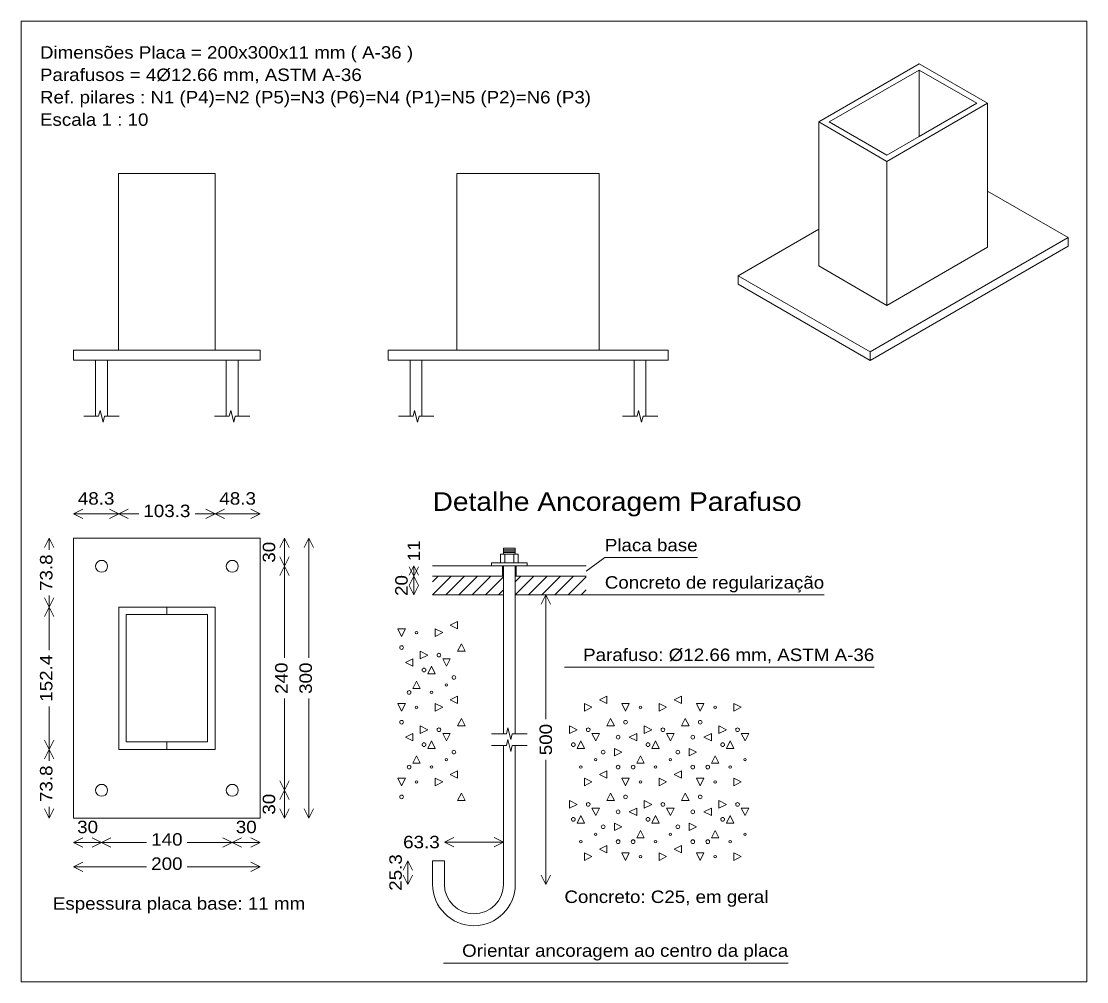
# Model space of a CAD drawing. Header units: inches. Extents: x -37 to 842, y -205 to 94.
# Drawn here: x 667.6 to 673.31, y 85 to 90.14 of the extents above; entities that cross this region are included whole.
import ezdxf
from ezdxf.enums import TextEntityAlignment as Align

# ---------------------------------------------------------------- set-up
doc = ezdxf.new("R2010")
doc.units = ezdxf.units.IN
doc.header["$MEASUREMENT"] = 0
for name, color, linetype, lineweight in [('COTAGEM_DAS_PLACAS_DE_ANCORAGEM', 5, 'Continuous', 0), ('DESCRICAO_DAS_PLACAS_DE_ANCORAGEM', 2, 'Continuous', 0), ('PLACAS_DE_BASE', 1, 'Continuous', 0)]:
    doc.layers.add(name, color=color, linetype=linetype, lineweight=lineweight)
doc.styles.add('CYPETXT', font='arial.ttf', dxfattribs={"height": 0.2})

msp = doc.modelspace()

# ---------------------------------------------------------------- linework, layer by layer
at = {"layer": 'COTAGEM_DAS_PLACAS_DE_ANCORAGEM'}
for p, q in [((667.8775, 87.5012), (667.9275, 87.5262)), ((667.8775, 87.5012), (667.9275, 87.4762)), ((668.1192, 87.5012), (668.0692, 87.5262)), ((668.1192, 87.5012), (668.0692, 87.4762)), ((668.1192, 87.5012), (668.1692, 87.4762)), ((668.1192, 87.5012), (668.2265, 87.5012)), ((668.6358, 87.5012), (668.5858, 87.5262)), ((668.6358, 87.5012), (668.5858, 87.4762)), ((668.6358, 87.5012), (668.6858, 87.4762)), ((668.6358, 87.5012), (668.8775, 87.5012)), ((668.8775, 87.5012), (668.8275, 87.5262)), ((668.8775, 87.5012), (668.8275, 87.4762)), ((667.7475, 87.3712), (667.7225, 87.3212)), ((667.7475, 87.3712), (667.7725, 87.3212)), ((667.7475, 87.3097), (667.7475, 87.3712)), ((669.0075, 87.3712), (668.9825, 87.3212)), ((669.0075, 87.3712), (669.0325, 87.3212)), ((669.0075, 87.2212), (669.0075, 87.3712)), ((669.1375, 87.3712), (669.1125, 87.3212)), ((669.1375, 87.3712), (669.1625, 87.3212)), ((669.1375, 86.7302), (669.1375, 87.3712)), ((669.0075, 87.2212), (668.9825, 87.1712)), ((669.0075, 87.2212), (669.0325, 87.2712)), ((669.0075, 87.2212), (669.0325, 87.1712)), ((669.7009, 87.2229), (669.6759, 87.1729)), ((669.7009, 87.1679), (669.6759, 87.2179)), ((669.7009, 87.2229), (669.7259, 87.1729)), ((669.7009, 87.1679), (669.7009, 87.2229)), ((669.7009, 87.1679), (669.7259, 87.2179)), ((669.7009, 87.1679), (669.6759, 87.1179)), ((669.7009, 87.1679), (669.7259, 87.1179)), ((669.7009, 87.0679), (669.7009, 87.1679)), ((669.7009, 87.0679), (669.6759, 87.1179)), ((669.7009, 87.0679), (669.7259, 87.1179)), ((667.7475, 87.0022), (667.7475, 87.0637)), ((667.7475, 87.0022), (667.7725, 87.0522)), ((670.4073, 87.0679), (670.3823, 87.0179)), ((670.4073, 87.0679), (670.4323, 87.0179)), ((670.4073, 86.4015), (670.4073, 87.0679)), ((667.7475, 87.0022), (667.7225, 86.9522)), ((667.7475, 87.0022), (667.7725, 86.9522)), ((669.0075, 86.0212), (669.0075, 86.5122)), ((669.1375, 85.8712), (669.1375, 86.5122)), ((667.7475, 86.2402), (667.7475, 86.4702)), ((667.7475, 86.2402), (667.7725, 86.2902)), ((667.7475, 86.2402), (667.7225, 86.1902)), ((667.7475, 86.2402), (667.7725, 86.1902)), ((670.4073, 85.5171), (670.4073, 86.1835)), ((669.0075, 86.0212), (668.9825, 85.9712)), ((669.0075, 86.0212), (669.0325, 86.0712)), ((669.0075, 86.0212), (669.0325, 85.9712)), ((667.7475, 85.8712), (667.7225, 85.9212)), ((667.7475, 85.8712), (667.7475, 85.9327)), ((667.7475, 85.8712), (667.7725, 85.9212)), ((669.0075, 85.8712), (668.9825, 85.9212)), ((669.0075, 85.8712), (669.0325, 85.9212)), ((669.1375, 85.8712), (669.1125, 85.9212)), ((669.1375, 85.8712), (669.1625, 85.9212)), ((667.8775, 85.7412), (667.9275, 85.7662)), ((667.8775, 85.7412), (667.9275, 85.7162)), ((668.0275, 85.7412), (667.9775, 85.7662)), ((668.0275, 85.7412), (667.9775, 85.7162)), ((668.0275, 85.7412), (668.0775, 85.7162)), ((668.0275, 85.7412), (668.2685, 85.7412)), ((668.7275, 85.7412), (668.6775, 85.7662)), ((668.7275, 85.7412), (668.6775, 85.7162)), ((668.7275, 85.7412), (668.7775, 85.7162)), ((668.7275, 85.7412), (668.8775, 85.7412)), ((668.8775, 85.7412), (668.8275, 85.7662)), ((668.8775, 85.7412), (668.8275, 85.7162)), ((669.8642, 85.7437), (669.9142, 85.7687)), ((669.8642, 85.7437), (669.9142, 85.7187)), ((669.8642, 85.7437), (670.1807, 85.7437)), ((670.1807, 85.7437), (670.1307, 85.7687)), ((670.1807, 85.7437), (670.1307, 85.7187)), ((667.8775, 85.6112), (667.9275, 85.6362)), ((668.8775, 85.6112), (668.8275, 85.6362)), ((669.6692, 85.6437), (669.6442, 85.5937)), ((669.6692, 85.6437), (669.6942, 85.5937)), ((669.6692, 85.5171), (669.6692, 85.6437)), ((667.8775, 85.6112), (667.9275, 85.5862)), ((667.8775, 85.6112), (668.2685, 85.6112)), ((668.4865, 85.6112), (668.8775, 85.6112)), ((668.8775, 85.6112), (668.8275, 85.5862)), ((669.6692, 85.5171), (669.6442, 85.5671)), ((669.6692, 85.5171), (669.6942, 85.5671)), ((670.4073, 85.5171), (670.3823, 85.5671)), ((670.4073, 85.5171), (670.4323, 85.5671))]:
    msp.add_line(p, q, dxfattribs=at)
for points in [[(667.8775, 87.5012), (668.1192, 87.5012), (668.1692, 87.5262)], [(668.5285, 87.5012), (668.6358, 87.5012), (668.6858, 87.5262)], [(669.0075, 86.7302), (669.0075, 87.2212), (668.9825, 87.2712)], [(667.7475, 86.7722), (667.7475, 87.0022), (667.7225, 87.0522)], [(667.7475, 86.1787), (667.7475, 86.2402), (667.7225, 86.2902)], [(669.0075, 85.8712), (669.0075, 86.0212), (668.9825, 86.0712)], [(667.8775, 85.7412), (668.0275, 85.7412), (668.0775, 85.7662)], [(668.4865, 85.7412), (668.7275, 85.7412), (668.7775, 85.7662)]]:
    msp.add_lwpolyline(points, dxfattribs=at)
at = {"layer": 'DESCRICAO_DAS_PLACAS_DE_ANCORAGEM'}
for points in [[(670.6238, 87.1954), (670.7238, 87.2679), (671.2208, 87.2679)], [(670.6238, 87.0679), (670.7238, 87.0679), (671.8988, 87.0679)], [(670.5073, 86.6802), (670.6073, 86.6802), (672.1673, 86.6802)], [(669.8591, 85.0955), (669.9591, 85.0955), (671.7061, 85.0955)]]:
    msp.add_lwpolyline(points, dxfattribs=at)
at = {"layer": 'PLACAS_DE_BASE'}
for p, q in [((671.9259, 89.6013), (672.4084, 89.8798)), ((672.4084, 89.8798), (672.7169, 89.7013)), ((672.4084, 89.8798), (672.4084, 89.5233)), ((672.2344, 89.3903), (672.7734, 89.7013)), ((672.7169, 89.7013), (672.4084, 89.5233)), ((672.7734, 89.7013), (672.7734, 89.2313)), ((672.2344, 89.3903), (671.8694, 89.6013)), ((672.2344, 89.4228), (671.9259, 89.6013)), ((672.4084, 89.5233), (672.2344, 89.4228)), ((672.2344, 89.3903), (672.2344, 88.6188)), ((668.119, 89.3245), (668.636, 89.3245)), ((668.119, 88.3795), (668.119, 89.3245)), ((668.636, 89.3245), (668.636, 88.3795)), ((669.9315, 89.3245), (670.6935, 89.3245)), ((669.9315, 89.3245), (669.9315, 88.3795)), ((671.4374, 88.7778), (671.8694, 89.0268)), ((673.2054, 88.9818), (672.1444, 88.3693)), ((672.1444, 88.3243), (673.2054, 88.9368)), ((672.7734, 88.9298), (672.2344, 88.6188)), ((673.2054, 88.9368), (673.2054, 88.9818)), ((672.2344, 88.6188), (671.8694, 88.8298)), ((671.4374, 88.7778), (671.4374, 88.7328)), ((672.1444, 88.3693), (671.4374, 88.7778)), ((672.1444, 88.3243), (671.4374, 88.7328)), ((668.119, 88.3795), (667.8775, 88.3795)), ((667.8775, 88.3245), (667.8775, 88.3795)), ((668.636, 88.3795), (668.119, 88.3795)), ((668.8775, 88.3795), (668.636, 88.3795)), ((668.8775, 88.3795), (668.8775, 88.3245)), ((669.5625, 88.3795), (669.9315, 88.3795)), ((669.5625, 88.3245), (669.5625, 88.3795)), ((671.0625, 88.3795), (670.6935, 88.3795)), ((671.0625, 88.3245), (671.0625, 88.3795)), ((672.1444, 88.3693), (672.1444, 88.3243)), ((667.8775, 88.3245), (668.8775, 88.3245)), ((667.9959, 88.0245), (667.9959, 88.3245)), ((668.0592, 88.0245), (668.0592, 88.3245)), ((668.6959, 88.0245), (668.6959, 88.3245)), ((668.7592, 88.0245), (668.7592, 88.3245)), ((671.0625, 88.3245), (669.5625, 88.3245)), ((669.6809, 88.0245), (669.6809, 88.3245)), ((669.7442, 88.0245), (669.7442, 88.3245)), ((670.8809, 88.0245), (670.8809, 88.3245)), ((670.9442, 88.0245), (670.9442, 88.3245)), ((670.1807, 87.31), (670.244, 87.31)), ((670.1807, 87.302), (670.244, 87.302)), ((670.1807, 87.2941), (670.244, 87.2941)), ((670.1886, 87.2387), (670.1886, 87.2862)), ((670.236, 87.2387), (670.236, 87.2862)), ((669.8009, 87.2229), (670.6238, 87.2229)), ((670.1757, 87.1679), (670.1757, 87.2229)), ((670.244, 87.1679), (670.244, 87.2229)), ((670.249, 87.2229), (670.249, 87.1679)), ((669.8009, 87.1679), (670.1807, 87.1679)), ((669.8009, 87.0679), (669.9009, 87.1679)), ((669.8009, 87.1386), (669.8301, 87.1679)), ((669.8716, 87.0679), (669.9716, 87.1679)), ((669.9423, 87.0679), (670.0423, 87.1679)), ((670.013, 87.0679), (670.113, 87.1679)), ((670.0837, 87.0679), (670.1807, 87.1649)), ((670.244, 87.0679), (670.344, 87.1679)), ((670.244, 87.1386), (670.2732, 87.1679)), ((670.3147, 87.0679), (670.4147, 87.1679)), ((670.3854, 87.0679), (670.4854, 87.1679)), ((670.4561, 87.0679), (670.5561, 87.1679)), ((670.5268, 87.0679), (670.6238, 87.1649)), ((670.1544, 87.0679), (670.1807, 87.0942)), ((670.1807, 86.3241), (670.1807, 87.0679)), ((670.244, 86.3241), (670.244, 87.0679)), ((670.244, 87.0679), (670.6238, 87.0679)), ((670.5975, 87.0679), (670.6238, 87.0942)), ((670.1807, 85.5171), (670.1807, 86.2608)), ((670.244, 85.5171), (670.244, 86.2608)), ((669.8009, 85.5171), (669.8009, 85.6437)), ((669.8642, 85.6437), (669.8009, 85.6437)), ((669.8642, 85.5171), (669.8642, 85.6437))]:
    msp.add_line(p, q, dxfattribs=at)
at = {"layer": 'PLACAS_DE_BASE', "lineweight": 9}
msp.add_lwpolyline([(667.5975, 84.9955), (673.3053, 84.9955), (673.3053, 90.1407), (667.5975, 90.1407), (667.5975, 84.9955)], close=True, dxfattribs=at)
at = {"layer": 'PLACAS_DE_BASE'}
for points in [[(672.7734, 89.7013), (672.4084, 89.9123), (671.8694, 89.6013)], [(671.8694, 88.8298), (671.8694, 89.0268), (671.8694, 89.6013)], [(669.9315, 88.3795), (670.6935, 88.3795), (670.6935, 89.3245)], [(673.2054, 88.9818), (672.7734, 89.2313), (672.7734, 88.9298)], [(667.9326, 88.0245), (668.0117, 88.0245), (668.0196, 88.0562), (668.0354, 87.9929), (668.0434, 88.0245), (668.1225, 88.0245)], [(668.6326, 88.0245), (668.7117, 88.0245), (668.7196, 88.0562), (668.7354, 87.9929), (668.7434, 88.0245), (668.8225, 88.0245)], [(669.6176, 88.0245), (669.6967, 88.0245), (669.7046, 88.0562), (669.7204, 87.9929), (669.7284, 88.0245), (669.8075, 88.0245)], [(670.8176, 88.0245), (670.8967, 88.0245), (670.9046, 88.0562), (670.9204, 87.9929), (670.9284, 88.0245), (671.0075, 88.0245)], [(670.1648, 87.2387), (670.1648, 87.2862), (670.2598, 87.2862), (670.2598, 87.2387)], [(670.1807, 87.2862), (670.1807, 87.3179), (670.244, 87.3179), (670.244, 87.2862)], [(670.1174, 87.2229), (670.1174, 87.2387), (670.3073, 87.2387), (670.3073, 87.2229)], [(670.1807, 87.1679), (670.1807, 87.2229), (670.244, 87.2229)], [(669.8009, 87.0679), (670.1807, 87.0679), (670.1807, 87.1679)], [(670.244, 87.0679), (670.244, 87.1679), (670.6238, 87.1679)], [(670.1174, 86.3241), (670.1965, 86.3241), (670.2044, 86.3558), (670.2202, 86.2925), (670.2281, 86.3241), (670.3073, 86.3241)], [(670.1174, 86.2608), (670.1965, 86.2608), (670.2044, 86.2925), (670.2202, 86.2292), (670.2281, 86.2608), (670.3073, 86.2608)]]:
    msp.add_lwpolyline(points, dxfattribs=at)
for points in [[(667.8775, 85.8712), (668.8775, 85.8712), (668.8775, 87.3712), (667.8775, 87.3712), (667.8775, 85.8712)], [(668.0592, 87.2212), (668.0576, 87.2114), (668.0531, 87.2026), (668.0461, 87.1956), (668.0373, 87.1911), (668.0275, 87.1895), (668.0178, 87.1911), (668.0089, 87.1956), (668.0019, 87.2026), (667.9974, 87.2114), (667.9959, 87.2212), (667.9974, 87.231), (668.0019, 87.2398), (668.0089, 87.2468), (668.0178, 87.2513), (668.0275, 87.2528), (668.0373, 87.2513), (668.0461, 87.2468), (668.0531, 87.2398), (668.0576, 87.231), (668.0592, 87.2212)], [(668.7592, 87.2212), (668.7576, 87.2114), (668.7531, 87.2026), (668.7461, 87.1956), (668.7373, 87.1911), (668.7275, 87.1895), (668.7178, 87.1911), (668.7089, 87.1956), (668.7019, 87.2026), (668.6974, 87.2114), (668.6959, 87.2212), (668.6974, 87.231), (668.7019, 87.2398), (668.7089, 87.2468), (668.7178, 87.2513), (668.7275, 87.2528), (668.7373, 87.2513), (668.7461, 87.2468), (668.7531, 87.2398), (668.7576, 87.231), (668.7592, 87.2212)], [(668.1192, 86.2402), (668.3775, 86.2402), (668.3775, 86.2801), (668.1591, 86.2801), (668.1591, 86.9623), (668.3775, 86.9623), (668.3775, 87.0022), (668.1192, 87.0022), (668.1192, 86.2402)], [(668.6358, 87.0022), (668.3775, 87.0022), (668.3775, 86.9623), (668.5959, 86.9623), (668.5959, 86.2801), (668.3775, 86.2801), (668.3775, 86.2402), (668.6358, 86.2402), (668.6358, 87.0022)], [(669.635, 86.8454), (669.615, 86.8854), (669.655, 86.8854), (669.635, 86.8454)], [(669.815, 86.8454), (669.815, 86.8854), (669.855, 86.8654), (669.815, 86.8454)], [(669.895, 86.9054), (669.935, 86.9254), (669.935, 86.8854), (669.895, 86.9054)], [(669.735, 86.7254), (669.735, 86.7654), (669.775, 86.7454), (669.735, 86.7254)], [(669.935, 86.7654), (669.955, 86.8054), (669.975, 86.7654), (669.935, 86.7654)], [(669.655, 86.7054), (669.695, 86.7254), (669.695, 86.6854), (669.655, 86.7054)], [(669.875, 86.6854), (669.855, 86.7254), (669.895, 86.7254), (669.875, 86.6854)], [(669.775, 86.6454), (669.795, 86.6854), (669.815, 86.6454), (669.775, 86.6454)], [(669.695, 86.5654), (669.715, 86.6054), (669.735, 86.5654), (669.695, 86.5654)], [(669.635, 86.4454), (669.615, 86.4854), (669.655, 86.4854), (669.635, 86.4454)], [(669.815, 86.4454), (669.815, 86.4854), (669.855, 86.4654), (669.815, 86.4454)], [(669.895, 86.5054), (669.935, 86.5254), (669.935, 86.4854), (669.895, 86.5054)], [(670.615, 86.4454), (670.615, 86.4854), (670.655, 86.4654), (670.615, 86.4454)], [(670.695, 86.5054), (670.735, 86.5254), (670.735, 86.4854), (670.695, 86.5054)], [(670.835, 86.4454), (670.815, 86.4854), (670.855, 86.4854), (670.835, 86.4454)], [(671.015, 86.4454), (671.015, 86.4854), (671.055, 86.4654), (671.015, 86.4454)], [(671.095, 86.5054), (671.135, 86.5254), (671.135, 86.4854), (671.095, 86.5054)], [(671.235, 86.4454), (671.215, 86.4854), (671.255, 86.4854), (671.235, 86.4454)], [(671.415, 86.4454), (671.415, 86.4854), (671.455, 86.4654), (671.415, 86.4454)], [(669.735, 86.3254), (669.735, 86.3654), (669.775, 86.3454), (669.735, 86.3254)], [(669.935, 86.3654), (669.955, 86.4054), (669.975, 86.3654), (669.935, 86.3654)], [(670.535, 86.3254), (670.535, 86.3654), (670.575, 86.3454), (670.535, 86.3254)], [(670.735, 86.3654), (670.755, 86.4054), (670.775, 86.3654), (670.735, 86.3654)], [(670.935, 86.3254), (670.935, 86.3654), (670.975, 86.3454), (670.935, 86.3254)], [(671.135, 86.3654), (671.155, 86.4054), (671.175, 86.3654), (671.135, 86.3654)], [(671.335, 86.3254), (671.335, 86.3654), (671.375, 86.3454), (671.335, 86.3254)], [(669.655, 86.3054), (669.695, 86.3254), (669.695, 86.2854), (669.655, 86.3054)], [(669.875, 86.2854), (669.855, 86.3254), (669.895, 86.3254), (669.875, 86.2854)], [(670.675, 86.2854), (670.655, 86.3254), (670.695, 86.3254), (670.675, 86.2854)], [(670.855, 86.3054), (670.895, 86.3254), (670.895, 86.2854), (670.855, 86.3054)], [(671.075, 86.2854), (671.055, 86.3254), (671.095, 86.3254), (671.075, 86.2854)], [(671.255, 86.3054), (671.295, 86.3254), (671.295, 86.2854), (671.255, 86.3054)], [(671.475, 86.2854), (671.455, 86.3254), (671.495, 86.3254), (671.475, 86.2854)], [(669.775, 86.2454), (669.795, 86.2854), (669.815, 86.2454), (669.775, 86.2454)], [(670.575, 86.2454), (670.595, 86.2854), (670.615, 86.2454), (670.575, 86.2454)], [(670.775, 86.2054), (670.775, 86.2454), (670.815, 86.2254), (670.775, 86.2054)], [(670.975, 86.2454), (670.995, 86.2854), (671.015, 86.2454), (670.975, 86.2454)], [(671.175, 86.2054), (671.175, 86.2454), (671.215, 86.2254), (671.175, 86.2054)], [(671.375, 86.2454), (671.395, 86.2854), (671.415, 86.2454), (671.375, 86.2454)], [(669.695, 86.1654), (669.715, 86.2054), (669.735, 86.1654), (669.695, 86.1654)], [(670.895, 86.1654), (670.915, 86.2054), (670.935, 86.1654), (670.895, 86.1654)], [(671.295, 86.1654), (671.315, 86.2054), (671.335, 86.1654), (671.295, 86.1654)], [(669.635, 86.0454), (669.615, 86.0854), (669.655, 86.0854), (669.635, 86.0454)], [(669.815, 86.0454), (669.815, 86.0854), (669.855, 86.0654), (669.815, 86.0454)], [(669.895, 86.1054), (669.935, 86.1254), (669.935, 86.0854), (669.895, 86.1054)], [(670.615, 86.0454), (670.615, 86.0854), (670.655, 86.0654), (670.615, 86.0454)], [(670.695, 86.1054), (670.735, 86.1254), (670.735, 86.0854), (670.695, 86.1054)], [(670.835, 86.0454), (670.815, 86.0854), (670.855, 86.0854), (670.835, 86.0454)], [(671.015, 86.0454), (671.015, 86.0854), (671.055, 86.0654), (671.015, 86.0454)], [(671.095, 86.1054), (671.135, 86.1254), (671.135, 86.0854), (671.095, 86.1054)], [(671.235, 86.0454), (671.215, 86.0854), (671.255, 86.0854), (671.235, 86.0454)], [(671.415, 86.0454), (671.415, 86.0854), (671.455, 86.0654), (671.415, 86.0454)], [(668.0592, 86.0212), (668.0576, 86.0114), (668.0531, 86.0026), (668.0461, 85.9956), (668.0373, 85.9911), (668.0275, 85.9895), (668.0178, 85.9911), (668.0089, 85.9956), (668.0019, 86.0026), (667.9974, 86.0114), (667.9959, 86.0212), (667.9974, 86.031), (668.0019, 86.0398), (668.0089, 86.0468), (668.0178, 86.0513), (668.0275, 86.0528), (668.0373, 86.0513), (668.0461, 86.0468), (668.0531, 86.0398), (668.0576, 86.031), (668.0592, 86.0212)], [(668.7592, 86.0212), (668.7576, 86.0114), (668.7531, 86.0026), (668.7461, 85.9956), (668.7373, 85.9911), (668.7275, 85.9895), (668.7178, 85.9911), (668.7089, 85.9956), (668.7019, 86.0026), (668.6974, 86.0114), (668.6959, 86.0212), (668.6974, 86.031), (668.7019, 86.0398), (668.7089, 86.0468), (668.7178, 86.0513), (668.7275, 86.0528), (668.7373, 86.0513), (668.7461, 86.0468), (668.7531, 86.0398), (668.7576, 86.031), (668.7592, 86.0212)], [(669.935, 85.9654), (669.955, 86.0054), (669.975, 85.9654), (669.935, 85.9654)], [(670.535, 85.9254), (670.535, 85.9654), (670.575, 85.9454), (670.535, 85.9254)], [(670.735, 85.9654), (670.755, 86.0054), (670.775, 85.9654), (670.735, 85.9654)], [(670.935, 85.9254), (670.935, 85.9654), (670.975, 85.9454), (670.935, 85.9254)], [(671.135, 85.9654), (671.155, 86.0054), (671.175, 85.9654), (671.135, 85.9654)], [(671.335, 85.9254), (671.335, 85.9654), (671.375, 85.9454), (671.335, 85.9254)], [(670.675, 85.8854), (670.655, 85.9254), (670.695, 85.9254), (670.675, 85.8854)], [(670.855, 85.9054), (670.895, 85.9254), (670.895, 85.8854), (670.855, 85.9054)], [(671.075, 85.8854), (671.055, 85.9254), (671.095, 85.9254), (671.075, 85.8854)], [(671.255, 85.9054), (671.295, 85.9254), (671.295, 85.8854), (671.255, 85.9054)], [(671.475, 85.8854), (671.455, 85.9254), (671.495, 85.9254), (671.475, 85.8854)], [(670.575, 85.8454), (670.595, 85.8854), (670.615, 85.8454), (670.575, 85.8454)], [(670.775, 85.8054), (670.775, 85.8454), (670.815, 85.8254), (670.775, 85.8054)], [(670.975, 85.8454), (670.995, 85.8854), (671.015, 85.8454), (670.975, 85.8454)], [(671.175, 85.8054), (671.175, 85.8454), (671.215, 85.8254), (671.175, 85.8054)], [(671.375, 85.8454), (671.395, 85.8854), (671.415, 85.8454), (671.375, 85.8454)], [(670.895, 85.7654), (670.915, 85.8054), (670.935, 85.7654), (670.895, 85.7654)], [(671.295, 85.7654), (671.315, 85.8054), (671.335, 85.7654), (671.295, 85.7654)], [(670.615, 85.6454), (670.615, 85.6854), (670.655, 85.6654), (670.615, 85.6454)], [(670.695, 85.7054), (670.735, 85.7254), (670.735, 85.6854), (670.695, 85.7054)], [(670.835, 85.6454), (670.815, 85.6854), (670.855, 85.6854), (670.835, 85.6454)], [(671.015, 85.6454), (671.015, 85.6854), (671.055, 85.6654), (671.015, 85.6454)], [(671.095, 85.7054), (671.135, 85.7254), (671.135, 85.6854), (671.095, 85.7054)], [(671.235, 85.6454), (671.215, 85.6854), (671.255, 85.6854), (671.235, 85.6454)], [(671.415, 85.6454), (671.415, 85.6854), (671.455, 85.6654), (671.415, 85.6454)]]:
    msp.add_lwpolyline(points, close=True, dxfattribs=at)
for centre, radius in [((669.715, 86.8654), 0.00667), ((669.635, 86.7854), 0.01), ((669.835, 86.7454), 0.01), ((669.755, 86.6654), 0.01), ((669.875, 86.5854), 0.00667), ((669.915, 86.6254), 0.01), ((669.675, 86.5454), 0.01), ((669.795, 86.5454), 0.00667), ((669.715, 86.4654), 0.00667), ((670.915, 86.4654), 0.00667), ((671.315, 86.4654), 0.00667), ((669.635, 86.3854), 0.01), ((670.835, 86.3854), 0.01), ((671.235, 86.3854), 0.01), ((669.835, 86.3454), 0.01), ((670.635, 86.3454), 0.01), ((670.795, 86.3054), 0.01), ((671.035, 86.3454), 0.01), ((671.195, 86.3054), 0.01), ((671.435, 86.3454), 0.01), ((669.755, 86.2654), 0.01), ((670.555, 86.2654), 0.01), ((670.955, 86.2654), 0.01), ((671.355, 86.2654), 0.01), ((669.875, 86.1854), 0.00667), ((669.915, 86.2254), 0.01), ((670.675, 86.1854), 0.00667), ((670.715, 86.2254), 0.01), ((671.075, 86.1854), 0.00667), ((671.115, 86.2254), 0.01), ((671.475, 86.1854), 0.00667), ((669.675, 86.1454), 0.01), ((669.795, 86.1454), 0.00667), ((670.595, 86.1454), 0.00667), ((670.795, 86.1454), 0.01), ((670.875, 86.1454), 0.01), ((670.995, 86.1454), 0.00667), ((671.195, 86.1454), 0.01), ((671.275, 86.1454), 0.01), ((671.395, 86.1454), 0.00667), ((669.715, 86.0654), 0.00667), ((670.915, 86.0654), 0.00667), ((671.315, 86.0654), 0.00667), ((669.635, 85.9854), 0.01), ((670.835, 85.9854), 0.01), ((671.235, 85.9854), 0.01), ((670.635, 85.9454), 0.01), ((670.795, 85.9054), 0.01), ((671.035, 85.9454), 0.01), ((671.195, 85.9054), 0.01), ((671.435, 85.9454), 0.01), ((670.555, 85.8654), 0.01), ((670.955, 85.8654), 0.01), ((671.355, 85.8654), 0.01), ((670.675, 85.7854), 0.00667), ((670.715, 85.8254), 0.01), ((671.075, 85.7854), 0.00667), ((671.115, 85.8254), 0.01), ((671.475, 85.7854), 0.00667), ((670.595, 85.7454), 0.00667), ((670.795, 85.7454), 0.01), ((670.875, 85.7454), 0.01), ((670.995, 85.7454), 0.00667), ((671.195, 85.7454), 0.01), ((671.275, 85.7454), 0.01), ((671.395, 85.7454), 0.00667), ((670.915, 85.6654), 0.00667), ((671.315, 85.6654), 0.00667)]:
    msp.add_circle(centre, radius, dxfattribs=at)
for radius in [0.2216, 0.1583]:
    msp.add_arc((670.0224, 85.5171), radius, 180, 0, dxfattribs=at)

# ---------------------------------------------------------------- texts
at = {"layer": 'COTAGEM_DAS_PLACAS_DE_ANCORAGEM', "style": 'CYPETXT'}
for s, height, width, p, p2 in [('48.3', 0.06667, 1.081295, (667.9004, 87.5512), (668.0964, 87.5512)), ('48.3', 0.06667, 1.081295, (668.6587, 87.5512), (668.8547, 87.5512)), ('103.3', 0.06667, 1.081264, (668.2515, 87.4845), (668.5035, 87.4845)), ('30', 0.06667, 1.081159, (667.8965, 85.7912), (668.0085, 85.7912)), ('30', 0.06667, 1.081159, (668.7465, 85.7912), (668.8585, 85.7912)), ('140', 0.06667, 1.081159, (668.2935, 85.7245), (668.4615, 85.7245)), ('63.3', 0.06667, 1.081295, (669.6432, 85.7103), (669.8392, 85.7103)), ('200', 0.06667, 1.081159, (668.2935, 85.5945), (668.4615, 85.5945)), ('Espessura placa base: 11 mm', 0.066667, 1.079225, (667.7665, 85.3812), (669.1185, 85.3812))]:
    msp.add_text(s, height=height, dxfattribs=dict(at, width=width)).set_placement(p, p2, align=Align.FIT)
for s, width, p, p2 in [('30', 1.081159, (668.9575, 87.2402), (668.9575, 87.3522)), ('11', 1.081159, (669.7342, 87.2479), (669.7342, 87.3599)), ('73.8', 1.081295, (667.7642, 87.0887), (667.7642, 87.2847)), ('20', 1.081159, (669.6675, 87.0619), (669.6675, 87.1739)), ('152.4', 1.081264, (667.7642, 86.4952), (667.7642, 86.7472)), ('240', 1.081159, (669.0242, 86.5372), (669.0242, 86.7052)), ('300', 1.081159, (669.1542, 86.5372), (669.1542, 86.7052)), ('500', 1.081159, (670.4406, 86.2085), (670.4406, 86.3765)), ('73.8', 1.081295, (667.7642, 85.9577), (667.7642, 86.1537)), ('30', 1.081159, (668.9575, 85.8902), (668.9575, 86.0022)), ('25.3', 1.081295, (669.6359, 85.4824), (669.6359, 85.6784))]:
    msp.add_text(s, height=0.06667, rotation=90, dxfattribs=dict(at, width=width)).set_placement(p, p2, align=Align.FIT)
at = {"layer": 'DESCRICAO_DAS_PLACAS_DE_ANCORAGEM', "style": 'CYPETXT'}
for s, height, width, p, p2 in [('Dimensões Placa = 200x300x11 mm ( A-36 )', 0.066667, 1.077191, (667.6975, 89.9407), (669.6965, 89.9407)), ('Parafusos = 4%%c12.66 mm, ASTM A-36', 0.066667, 1.079617, (667.6975, 89.8207), (669.4215, 89.8207)), ('Ref. pilares : ', 0.066667, 1.078995, (667.6975, 89.7007), (668.2895, 89.7007)), ('N1 (P4)=N2 (P5)=N3 (P6)=N4 (P1)=N5 (P2)=N6 (P3)', 0.066667, 1.074104, (668.2895, 89.7007), (670.6495, 89.7007)), ('Escala 1 : 10', 0.066667, 1.07907, (667.6975, 89.5807), (668.2785, 89.5807)), ('Detalhe Ancoragem Parafuso', 0.1, 1.078752, (669.8009, 87.5179), (671.7779, 87.5179)), ('Placa base', 0.06667, 1.078558, (670.7238, 87.3012), (671.2208, 87.3012)), ('Concreto de regularização', 0.066667, 1.075653, (670.7238, 87.1012), (671.8988, 87.1012)), ('Parafuso: %%c12.66 mm, ASTM A-36', 0.066667, 1.080249, (670.6073, 86.7135), (672.1673, 86.7135)), ('Concreto: C25, em geral', 0.066667, 1.077274, (670.5073, 85.4171), (671.6003, 85.4171)), ('Orientar ancoragem ao centro da placa', 0.066667, 1.078117, (669.9591, 85.1288), (671.7061, 85.1288))]:
    msp.add_text(s, height=height, dxfattribs=dict(at, width=width)).set_placement(p, p2, align=Align.FIT)

doc.saveas('drawing.dxf')
